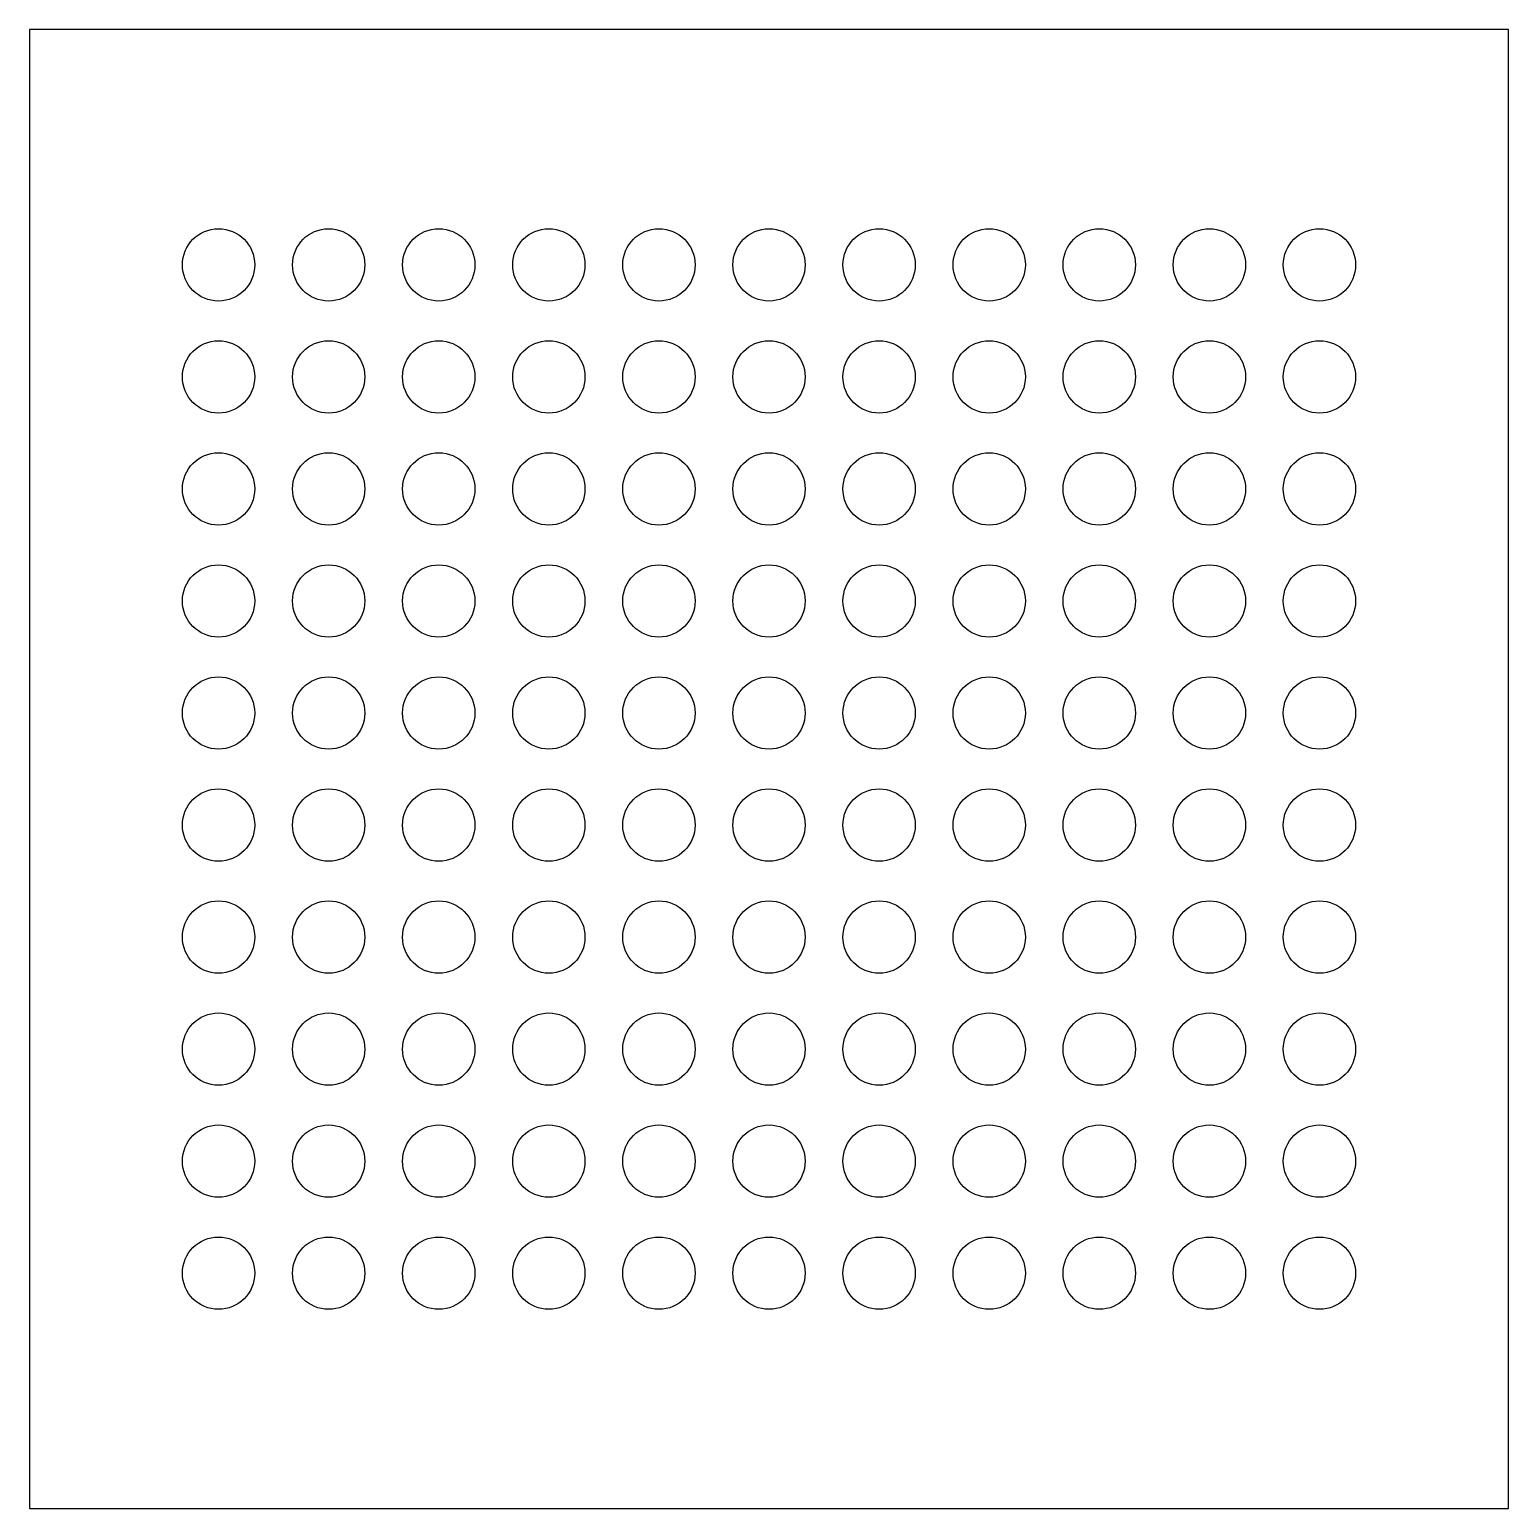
# Model space of a CAD drawing. Header units: millimetres. Extents: x -429 to 21, y 1736 to 2186.
import ezdxf

# ---------------------------------------------------------------- set-up
doc = ezdxf.new("R2010")
doc.units = ezdxf.units.MM
doc.layers.add('Cadre', color=7, linetype='Continuous')
doc.layers.add('Reflecteurs', color=7, linetype='Continuous')

msp = doc.modelspace()

# ---------------------------------------------------------------- linework, layer by layer
at = {"layer": 'Cadre', "color": 0}
for p, q in [((20.66, 2185.91), (-429.34, 2185.91)), ((-429.34, 2185.91), (-429.34, 1735.91)), ((20.66, 1735.91), (20.66, 2185.91)), ((-429.34, 1735.91), (20.66, 1735.91))]:
    msp.add_line(p, q, dxfattribs=at)
at = {"layer": 'Reflecteurs', "color": 2}
for centre in [(-371.84, 2114.31), (-338.34, 2114.31), (-304.84, 2114.31), (-271.34, 2114.31), (-237.84, 2114.31), (-204.34, 2114.31), (-170.84, 2114.31), (-137.34, 2114.31), (-103.84, 2114.31), (-70.34, 2114.31), (-36.84, 2114.31), (-371.84, 2080.22), (-338.34, 2080.22), (-304.84, 2080.22), (-271.34, 2080.22), (-237.84, 2080.22), (-204.34, 2080.22), (-170.84, 2080.22), (-137.34, 2080.22), (-103.84, 2080.22), (-70.34, 2080.22), (-36.84, 2080.22), (-371.84, 2046.13), (-338.34, 2046.13), (-304.84, 2046.13), (-271.34, 2046.13), (-237.84, 2046.13), (-204.34, 2046.13), (-170.84, 2046.13), (-137.34, 2046.13), (-103.84, 2046.13), (-70.34, 2046.13), (-36.84, 2046.13), (-371.84, 2012.04), (-338.34, 2012.04), (-304.84, 2012.04), (-271.34, 2012.04), (-237.84, 2012.04), (-204.34, 2012.04), (-170.84, 2012.04), (-137.34, 2012.04), (-103.84, 2012.04), (-70.34, 2012.04), (-36.84, 2012.04), (-371.84, 1977.95), (-338.34, 1977.95), (-304.84, 1977.95), (-271.34, 1977.95), (-237.84, 1977.95), (-204.34, 1977.95), (-170.84, 1977.95), (-137.34, 1977.95), (-103.84, 1977.95), (-70.34, 1977.95), (-36.84, 1977.95), (-371.84, 1943.86), (-338.34, 1943.86), (-304.84, 1943.86), (-271.34, 1943.86), (-237.84, 1943.86), (-204.34, 1943.86), (-170.84, 1943.86), (-137.34, 1943.86), (-103.84, 1943.86), (-70.34, 1943.86), (-36.84, 1943.86), (-371.84, 1909.77), (-338.34, 1909.77), (-304.84, 1909.77), (-271.34, 1909.77), (-237.84, 1909.77), (-204.34, 1909.77), (-170.84, 1909.77), (-137.34, 1909.77), (-103.84, 1909.77), (-70.34, 1909.77), (-36.84, 1909.77), (-371.84, 1875.68), (-338.34, 1875.68), (-304.84, 1875.68), (-271.34, 1875.68), (-237.84, 1875.68), (-204.34, 1875.68), (-170.84, 1875.68), (-137.34, 1875.68), (-103.84, 1875.68), (-70.34, 1875.68), (-36.84, 1875.68), (-371.84, 1841.59), (-338.34, 1841.59), (-304.84, 1841.59), (-271.34, 1841.59), (-237.84, 1841.59), (-204.34, 1841.59), (-170.84, 1841.59), (-137.34, 1841.59), (-103.84, 1841.59), (-70.34, 1841.59), (-36.84, 1841.59), (-371.84, 1807.5), (-338.34, 1807.5), (-304.84, 1807.5), (-271.34, 1807.5), (-237.84, 1807.5), (-204.34, 1807.5), (-170.84, 1807.5), (-137.34, 1807.5), (-103.84, 1807.5), (-70.34, 1807.5), (-36.84, 1807.5)]:
    msp.add_circle(centre, 11, dxfattribs=at)

doc.saveas('drawing.dxf')
